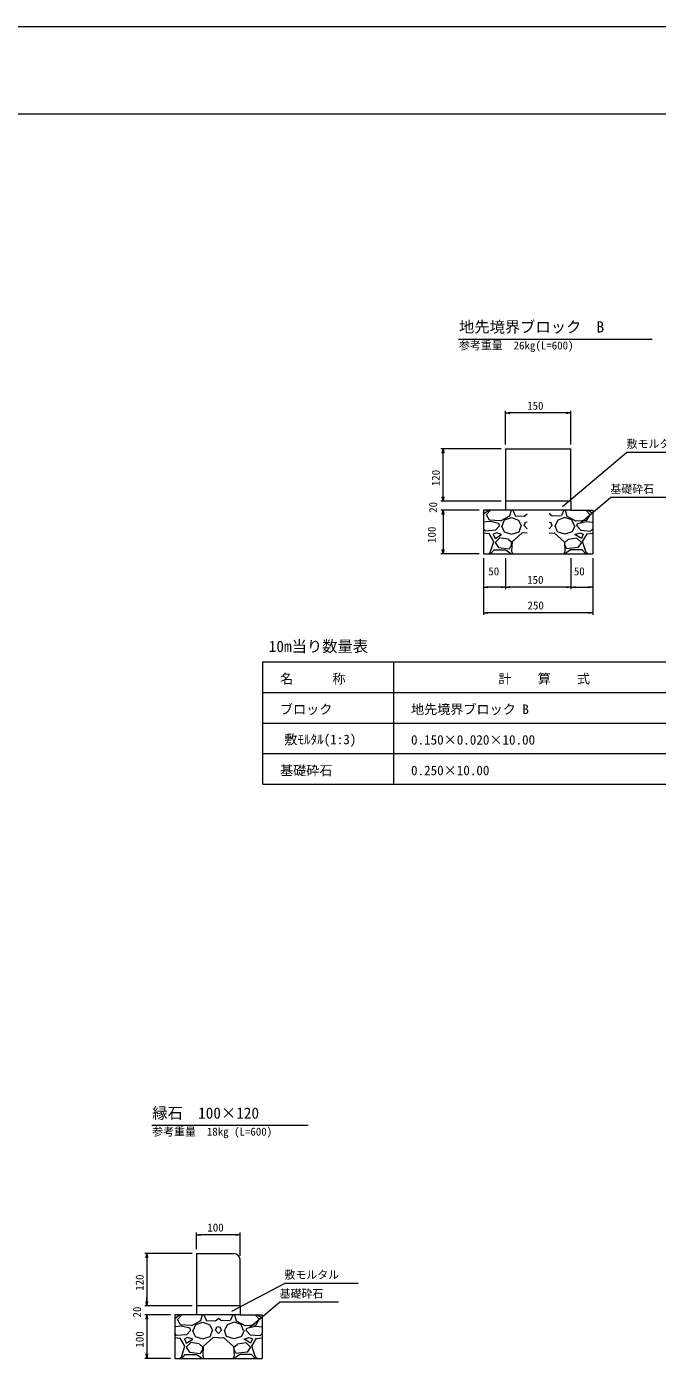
# Model space of a CAD drawing. Units: millimetres on the paper. Extents: x 0 to 841, y 0 to 594.
# Drawn here: x 271.6 to 416, y 289 to 594 of the extents above; entities that cross this region are included whole.
import ezdxf
from ezdxf.enums import TextEntityAlignment as Align

# ---------------------------------------------------------------- set-up
doc = ezdxf.new("R2010")
doc.units = ezdxf.units.MM
for name, color, linetype, lineweight in [('D-MTR-FRAM（材料表図枠）', 2, 'Continuous', 18), ('D-STR-DIM（寸法）', 7, 'Continuous', 18), ('D-STR-HTXT（旗揚げ）', 7, 'Continuous', 18), ('D-STR-STRn（構造物）', 7, 'Continuous', 18), ('D-STR（構造物外形線）', 1, 'Continuous', 18), ('D-TTL(外枠）', 2, 'Continuous', 18), ('DEFPOINTS_2', 8, 'Continuous', 18)]:
    doc.layers.add(name, color=color, linetype=linetype, lineweight=lineweight)
for name, color, linetype in [('D-MTR-TXT(文字列）', 7, 'Continuous'), ('D-MTR（材料表タイトル）', 7, 'Continuous'), ('D-STR-TXT（文字）', 7, 'Continuous'), ('D-TTL-TXT（文字）', 7, 'Continuous')]:
    doc.layers.add(name, color=color, linetype=linetype)
doc.styles.add('ＭＳ ゴシック', font='')
doc.styles.get('ＭＳ ゴシック').set_extended_font_data('MS Gothic')

msp = doc.modelspace()

# ---------------------------------------------------------------- linework, layer by layer
at = {"layer": 'D-MTR-FRAM（材料表図枠）'}
for p, q in [((325.674, 448.472), (452.674, 448.472)), ((325.674, 420.472), (325.674, 448.472)), ((355.674, 420.472), (355.674, 448.472)), ((325.674, 441.472), (452.674, 441.472)), ((325.674, 434.472), (452.674, 434.472)), ((325.674, 427.472), (452.674, 427.472)), ((325.674, 420.472), (452.674, 420.472))]:
    msp.add_line(p, q, dxfattribs=at)
at = {"layer": 'D-STR-DIM（寸法）'}
for p, q in [((381.22, 498.268), (381.22, 506.002)), ((381.22, 505.502), (382.22, 505.668)), ((382.22, 505.335), (381.22, 505.502)), ((381.22, 505.502), (382.22, 505.502)), ((395.22, 505.502), (382.22, 505.502)), ((395.22, 505.668), (396.22, 505.502)), ((396.22, 505.502), (395.22, 505.335)), ((396.22, 505.502), (395.22, 505.502)), ((396.22, 498.268), (396.22, 506.002)), ((380.22, 497.268), (366.431, 497.268)), ((366.764, 496.268), (366.931, 497.268)), ((366.931, 497.268), (367.098, 496.268)), ((366.931, 497.268), (366.931, 496.268)), ((366.931, 486.268), (366.931, 496.268)), ((380.22, 485.268), (366.431, 485.268)), ((380.22, 485.268), (366.431, 485.268)), ((366.931, 485.268), (366.764, 486.268)), ((366.931, 485.268), (366.764, 486.268)), ((366.931, 486.268), (366.931, 487.268)), ((367.098, 486.268), (366.931, 485.268)), ((366.931, 485.268), (366.931, 486.268)), ((367.098, 486.268), (366.931, 485.268)), ((366.931, 485.268), (366.931, 486.268)), ((375.22, 483.268), (366.431, 483.268)), ((375.22, 483.268), (366.431, 483.268)), ((366.764, 482.268), (366.931, 483.268)), ((366.764, 482.268), (366.931, 483.268)), ((366.931, 483.268), (367.098, 482.268)), ((366.931, 483.268), (366.931, 482.268)), ((366.931, 483.268), (367.098, 482.268)), ((366.931, 483.268), (366.931, 482.268)), ((366.931, 482.268), (366.931, 474.268)), ((366.931, 482.268), (366.931, 481.268)), ((375.22, 473.268), (366.431, 473.268)), ((366.931, 473.268), (366.764, 474.268)), ((367.098, 474.268), (366.931, 473.268)), ((366.931, 473.268), (366.931, 474.268)), ((376.22, 472.268), (376.22, 465.124)), ((376.22, 472.268), (376.22, 459.249)), ((381.22, 472.268), (381.22, 465.124)), ((381.22, 472.268), (381.22, 465.124)), ((396.22, 472.268), (396.22, 465.124)), ((396.22, 472.268), (396.22, 465.124)), ((401.22, 472.268), (401.22, 465.124)), ((401.22, 472.268), (401.22, 459.249)), ((376.22, 465.624), (377.22, 465.791)), ((377.22, 465.458), (376.22, 465.624)), ((376.22, 465.624), (377.22, 465.624)), ((380.22, 465.624), (377.22, 465.624)), ((380.22, 465.791), (381.22, 465.624)), ((381.22, 465.624), (380.22, 465.458)), ((381.22, 465.624), (380.22, 465.624)), ((381.22, 465.624), (382.22, 465.791)), ((382.22, 465.458), (381.22, 465.624)), ((381.22, 465.624), (382.22, 465.624)), ((395.22, 465.624), (382.22, 465.624)), ((395.22, 465.791), (396.22, 465.624)), ((396.22, 465.624), (395.22, 465.458)), ((396.22, 465.624), (395.22, 465.624)), ((396.22, 465.624), (397.22, 465.791)), ((397.22, 465.458), (396.22, 465.624)), ((396.22, 465.624), (397.22, 465.624)), ((397.22, 465.624), (400.22, 465.624)), ((400.22, 465.791), (401.22, 465.624)), ((401.22, 465.624), (400.22, 465.458)), ((401.22, 465.624), (400.22, 465.624)), ((376.22, 459.749), (377.22, 459.916)), ((377.22, 459.582), (376.22, 459.749)), ((376.22, 459.749), (377.22, 459.749)), ((400.22, 459.749), (377.22, 459.749)), ((400.22, 459.916), (401.22, 459.749)), ((401.22, 459.749), (400.22, 459.582)), ((401.22, 459.749), (400.22, 459.749)), ((310.481, 313.956), (310.481, 317.757)), ((310.481, 317.257), (311.481, 317.423)), ((311.481, 317.09), (310.481, 317.257)), ((310.481, 317.257), (311.481, 317.257)), ((319.481, 317.257), (311.481, 317.257)), ((319.481, 317.423), (320.481, 317.257)), ((320.481, 317.257), (319.481, 317.09)), ((320.481, 317.257), (319.481, 317.257)), ((320.481, 312.456), (320.481, 317.757)), ((309.481, 312.956), (298.612, 312.956)), ((298.945, 311.956), (299.112, 312.956)), ((299.112, 312.956), (299.279, 311.956)), ((299.112, 312.956), (299.112, 311.956)), ((299.112, 311.956), (299.112, 301.956)), ((299.112, 301.956), (299.112, 302.956)), ((309.481, 300.956), (298.612, 300.956)), ((309.481, 300.956), (298.612, 300.956)), ((304.481, 298.956), (298.612, 298.956)), ((304.481, 298.956), (298.612, 298.956)), ((299.112, 300.956), (298.945, 301.956)), ((299.112, 300.956), (298.945, 301.956)), ((298.945, 297.956), (299.112, 298.956)), ((298.945, 297.956), (299.112, 298.956)), ((299.279, 301.956), (299.112, 300.956)), ((299.112, 300.956), (299.112, 301.956)), ((299.279, 301.956), (299.112, 300.956)), ((299.112, 300.956), (299.112, 301.956)), ((299.112, 298.956), (299.279, 297.956)), ((299.112, 298.956), (299.112, 297.956)), ((299.112, 298.956), (299.279, 297.956)), ((299.112, 298.956), (299.112, 297.956)), ((299.112, 297.956), (299.112, 289.956)), ((299.112, 297.956), (299.112, 296.956)), ((299.112, 288.956), (298.945, 289.956)), ((299.279, 289.956), (299.112, 288.956)), ((299.112, 288.956), (299.112, 289.956)), ((304.481, 288.956), (298.612, 288.956))]:
    msp.add_line(p, q, dxfattribs=at)
at = {"layer": 'D-STR-HTXT（旗揚げ）'}
for p, q in [((370.496, 522.422), (414.791, 522.422)), ((394.289, 484.117), (408.974, 496.456)), ((425.83, 496.456), (408.974, 496.456)), ((398.37, 480.364), (405.249, 486.13)), ((418.722, 486.13), (405.249, 486.13)), ((300.244, 342.347), (336.079, 342.347)), ((318.55, 299.805), (330.616, 306.133)), ((347.472, 306.133), (330.616, 306.133)), ((322.631, 296.052), (329.51, 301.818)), ((342.984, 301.818), (329.51, 301.818))]:
    msp.add_line(p, q, dxfattribs=at)
at = {"layer": 'D-STR-STRn（構造物）'}
for p, q in [((381.22, 485.268), (381.22, 483.268)), ((396.22, 485.268), (396.22, 483.268)), ((381.22, 483.268), (376.22, 483.268)), ((376.22, 483.268), (376.22, 473.268)), ((376.22, 482.398), (377.346, 483.268)), ((376.838, 482.164), (377.831, 483.268)), ((377.557, 480.958), (376.857, 482.158)), ((396.22, 483.268), (381.22, 483.268)), ((382.541, 483.262), (382.141, 481.862)), ((382.882, 483.268), (383.421, 481.986)), ((385.538, 481.871), (386.22, 482.398)), ((391.902, 481.871), (391.22, 482.398)), ((394.559, 483.268), (394.019, 481.986)), ((394.899, 483.262), (395.299, 481.862)), ((396.22, 483.268), (401.22, 483.268)), ((400.603, 482.164), (399.609, 483.268)), ((399.883, 480.958), (400.583, 482.158)), ((401.22, 482.398), (400.094, 483.268)), ((401.22, 483.268), (401.22, 473.268)), ((377.746, 480.652), (376.22, 480.491)), ((376.634, 478.496), (376.22, 478.948)), ((380.031, 480.784), (377.531, 480.984)), ((379.734, 480.169), (377.734, 480.669)), ((379.838, 479.664), (378.938, 478.664)), ((379.839, 479.657), (379.739, 480.157)), ((382.142, 481.856), (380.042, 480.756)), ((380.329, 479.666), (380.929, 478.266)), ((380.435, 479.663), (381.035, 481.063)), ((381.039, 481.063), (382.639, 481.563)), ((382.634, 481.563), (384.234, 480.963)), ((383.432, 481.958), (385.532, 481.858)), ((384.239, 480.96), (384.839, 479.66)), ((384.334, 478.268), (384.834, 479.668)), ((386.22, 478.948), (385.534, 479.696)), ((385.536, 479.666), (385.836, 480.466)), ((386.22, 480.491), (385.846, 480.452)), ((391.22, 480.491), (391.594, 480.452)), ((391.22, 478.948), (391.906, 479.696)), ((391.905, 479.666), (391.605, 480.466)), ((394.009, 481.958), (391.909, 481.858)), ((393.201, 480.96), (392.601, 479.66)), ((393.106, 478.268), (392.606, 479.668)), ((394.806, 481.563), (393.206, 480.963)), ((396.402, 481.063), (394.802, 481.563)), ((395.298, 481.856), (397.398, 480.756)), ((397.005, 479.663), (396.405, 481.063)), ((397.112, 479.666), (396.512, 478.266)), ((397.409, 480.784), (399.909, 480.984)), ((397.602, 479.657), (397.702, 480.157)), ((397.603, 479.664), (398.503, 478.664)), ((397.706, 480.169), (399.706, 480.669)), ((399.694, 480.652), (401.22, 480.491)), ((400.806, 478.496), (401.22, 478.948)), ((377.44, 477.853), (376.22, 477.955)), ((378.931, 478.669), (376.631, 478.469)), ((378.56, 476.069), (377.46, 477.869)), ((377.739, 473.56), (378.539, 476.06)), ((378.434, 477.763), (378.834, 476.763)), ((379.136, 478.059), (378.436, 477.759)), ((378.834, 476.766), (380.334, 477.666)), ((379.837, 476.863), (378.837, 475.863)), ((380.341, 477.665), (379.141, 478.065)), ((381.849, 476.569), (379.849, 476.869)), ((380.93, 478.256), (382.63, 477.756)), ((382.659, 475.842), (381.859, 476.542)), ((382.733, 475.968), (382.633, 473.868)), ((382.643, 477.757), (384.343, 478.257)), ((385.04, 478.063), (382.74, 475.963)), ((386.22, 477.955), (385.04, 478.053)), ((391.22, 477.955), (392.4, 478.053)), ((392.4, 478.063), (394.7, 475.963)), ((394.797, 477.757), (393.097, 478.257)), ((394.707, 475.968), (394.807, 473.868)), ((394.782, 475.842), (395.582, 476.542)), ((396.511, 478.256), (394.811, 477.756)), ((395.591, 476.569), (397.591, 476.869)), ((397.1, 477.665), (398.3, 478.065)), ((398.606, 476.766), (397.106, 477.666)), ((397.603, 476.863), (398.603, 475.863)), ((398.304, 478.059), (399.004, 477.759)), ((398.51, 478.669), (400.81, 478.469)), ((399.007, 477.763), (398.607, 476.763)), ((398.881, 476.069), (399.981, 477.869)), ((399.702, 473.56), (398.902, 476.06)), ((400, 477.853), (401.22, 477.955)), ((376.22, 473.268), (401.22, 473.268)), ((377.346, 473.268), (377.738, 473.571)), ((377.831, 473.268), (378.638, 474.164)), ((378.638, 474.164), (381.238, 474.164)), ((378.834, 475.867), (379.634, 474.667)), ((379.641, 474.659), (382.141, 474.359)), ((381.234, 474.186), (382.534, 473.286)), ((382.14, 474.365), (382.64, 475.265)), ((382.621, 473.886), (382.882, 473.268)), ((382.638, 475.264), (382.638, 475.864)), ((394.819, 473.886), (394.559, 473.268)), ((395.3, 474.365), (394.8, 475.265)), ((394.803, 475.264), (394.803, 475.864)), ((396.206, 474.186), (394.906, 473.286)), ((397.8, 474.659), (395.3, 474.359)), ((398.803, 474.164), (396.203, 474.164)), ((398.606, 475.867), (397.806, 474.667)), ((399.609, 473.268), (398.803, 474.164)), ((400.094, 473.268), (399.702, 473.571)), ((310.481, 298.956), (305.481, 298.956)), ((305.481, 298.956), (305.481, 288.956)), ((305.481, 298.086), (306.607, 298.956)), ((306.099, 297.851), (307.092, 298.956)), ((320.481, 298.956), (308.481, 298.956)), ((310.481, 300.956), (310.481, 298.956)), ((311.802, 298.95), (311.402, 297.55)), ((312.143, 298.956), (312.682, 297.674)), ((318.82, 298.956), (318.28, 297.674)), ((319.161, 298.95), (319.561, 297.55)), ((320.481, 300.956), (320.481, 298.956)), ((320.481, 298.956), (325.481, 298.956)), ((324.864, 297.851), (323.87, 298.956)), ((325.481, 298.086), (324.355, 298.956)), ((325.481, 298.956), (325.481, 288.956)), ((307.007, 296.34), (305.481, 296.179)), ((306.818, 296.646), (306.118, 297.846)), ((309.292, 296.472), (306.792, 296.672)), ((308.995, 295.857), (306.995, 296.357)), ((311.404, 297.544), (309.304, 296.444)), ((309.696, 295.35), (310.296, 296.75)), ((310.3, 296.751), (311.9, 297.251)), ((311.895, 297.25), (313.495, 296.65)), ((312.693, 297.646), (314.793, 297.546)), ((313.5, 296.648), (314.1, 295.348)), ((314.797, 295.354), (315.097, 296.154)), ((314.799, 297.558), (315.481, 298.086)), ((315.481, 296.179), (315.107, 296.14)), ((316.163, 297.558), (315.481, 298.086)), ((315.481, 296.179), (315.855, 296.14)), ((316.166, 295.354), (315.866, 296.154)), ((318.27, 297.646), (316.17, 297.546)), ((317.462, 296.648), (316.862, 295.348)), ((319.067, 297.25), (317.467, 296.65)), ((320.663, 296.751), (319.063, 297.251)), ((319.559, 297.544), (321.659, 296.444)), ((321.266, 295.35), (320.666, 296.75)), ((321.67, 296.472), (324.17, 296.672)), ((321.968, 295.857), (323.968, 296.357)), ((323.955, 296.34), (325.481, 296.179)), ((324.144, 296.646), (324.844, 297.846)), ((305.896, 294.184), (305.481, 294.636)), ((306.702, 293.541), (305.481, 293.643)), ((308.192, 294.357), (305.892, 294.157)), ((307.821, 291.757), (306.721, 293.557)), ((307.695, 293.451), (308.095, 292.451)), ((308.397, 293.747), (307.697, 293.447)), ((308.095, 292.453), (309.595, 293.353)), ((309.099, 295.351), (308.199, 294.351)), ((309.602, 293.353), (308.402, 293.753)), ((309.1, 295.345), (309, 295.845)), ((309.59, 295.354), (310.19, 293.954)), ((310.191, 293.944), (311.891, 293.444)), ((311.904, 293.445), (313.604, 293.945)), ((314.301, 293.75), (312.001, 291.65)), ((313.596, 293.956), (314.096, 295.356)), ((315.481, 293.643), (314.302, 293.741)), ((315.481, 294.636), (314.796, 295.384)), ((315.481, 294.636), (316.167, 295.384)), ((315.481, 293.643), (316.661, 293.741)), ((316.662, 293.75), (318.962, 291.65)), ((317.367, 293.956), (316.867, 295.356)), ((319.058, 293.445), (317.358, 293.945)), ((320.772, 293.944), (319.072, 293.444)), ((321.373, 295.354), (320.773, 293.954)), ((321.361, 293.353), (322.561, 293.753)), ((322.867, 292.453), (321.367, 293.353)), ((321.863, 295.345), (321.963, 295.845)), ((321.864, 295.351), (322.764, 294.351)), ((322.565, 293.747), (323.265, 293.447)), ((322.771, 294.357), (325.071, 294.157)), ((323.268, 293.451), (322.868, 292.451)), ((323.142, 291.757), (324.242, 293.557)), ((324.261, 293.541), (325.481, 293.643)), ((325.067, 294.184), (325.481, 294.636)), ((307, 289.248), (307.8, 291.748)), ((307.092, 288.956), (307.899, 289.851)), ((307.899, 289.851), (310.499, 289.851)), ((308.095, 291.555), (308.895, 290.355)), ((309.098, 292.551), (308.098, 291.551)), ((308.902, 290.347), (311.402, 290.047)), ((311.11, 292.257), (309.11, 292.557)), ((310.496, 289.874), (311.796, 288.974)), ((311.92, 291.53), (311.12, 292.23)), ((311.402, 290.052), (311.902, 290.952)), ((311.994, 291.656), (311.894, 289.556)), ((311.899, 290.951), (311.899, 291.551)), ((318.969, 291.656), (319.069, 289.556)), ((319.043, 291.53), (319.843, 292.23)), ((319.561, 290.052), (319.061, 290.952)), ((319.064, 290.951), (319.064, 291.551)), ((320.467, 289.874), (319.167, 288.974)), ((322.061, 290.347), (319.561, 290.047)), ((319.852, 292.257), (321.852, 292.557)), ((323.064, 289.851), (320.464, 289.851)), ((321.864, 292.551), (322.864, 291.551)), ((322.867, 291.555), (322.067, 290.355)), ((323.87, 288.956), (323.064, 289.851)), ((323.963, 289.248), (323.163, 291.748)), ((305.481, 288.956), (325.481, 288.956)), ((306.607, 288.956), (306.999, 289.258)), ((311.882, 289.574), (312.143, 288.956)), ((319.08, 289.574), (318.82, 288.956)), ((324.355, 288.956), (323.963, 289.258))]:
    msp.add_line(p, q, dxfattribs=at)
at = {"layer": 'D-STR（構造物外形線）'}
for p, q in [((381.22, 497.268), (396.22, 497.268)), ((381.22, 497.268), (381.22, 485.268)), ((396.22, 485.268), (396.22, 497.268)), ((396.22, 485.268), (381.22, 485.268)), ((310.481, 312.956), (318.981, 312.956)), ((310.481, 312.956), (310.481, 300.956)), ((320.481, 300.956), (320.481, 311.456)), ((320.481, 300.956), (310.481, 300.956))]:
    msp.add_line(p, q, dxfattribs=at)
msp.add_arc((318.981, 311.456), 1.5, 0, 90, dxfattribs=at)
at = {"layer": 'D-TTL(外枠）'}
msp.add_line((23, 574), (818, 574), dxfattribs=at)
at = {"layer": 'DEFPOINTS_2'}
msp.add_line((0, 594), (841, 594), dxfattribs=at)

# ---------------------------------------------------------------- texts
at = {"layer": 'D-MTR-TXT(文字列）', "style": 'ＭＳ ゴシック'}
for s, p in [('名\u3000\u3000\u3000称', (329.596, 442.875)), ('計\u3000\u3000算\u3000\u3000式', (379.604, 442.875)), ('ブロック', (329.596, 435.875)), ('地先境界ブロック B', (359.596, 435.875)), ('敷ﾓﾙﾀﾙ(1:3)', (330.596, 428.976)), ('0.150×0.020×10.00', (359.596, 428.875)), ('基礎砕石', (329.596, 421.875)), ('0.250×10.00', (359.596, 421.875))]:
    msp.add_text(s, height=2.199, dxfattribs=at).set_placement(p, align=Align.BOTTOM_LEFT)
at = {"layer": 'D-MTR（材料表タイトル）', "style": 'ＭＳ ゴシック'}
msp.add_text('10m当り数量表', height=2.566, dxfattribs=at).set_placement((327.016, 449.997), align=Align.BOTTOM_LEFT)
at = {"layer": 'D-STR-DIM（寸法）', "style": 'ＭＳ ゴシック'}
for s, p in [('150', (386.188, 505.702)), ('50', (377.294, 467.767)), ('50', (396.885, 467.767)), ('150', (386.188, 465.824)), ('250', (386.271, 459.949)), ('100', (312.95, 317.457))]:
    msp.add_text(s, height=1.833, dxfattribs=at).set_placement(p, align=Align.BOTTOM_LEFT)
for s, p in [('120', (366.731, 488.736)), ('20', (366.131, 482.631)), ('100', (365.802, 475.736)), ('120', (298.912, 304.424)), ('20', (298.312, 298.319)), ('100', (298.912, 291.424))]:
    msp.add_text(s, height=1.833, rotation=90, dxfattribs=at).set_placement(p, align=Align.BOTTOM_LEFT)
at = {"layer": 'D-STR-TXT（文字）', "style": 'ＭＳ ゴシック'}
for s, p in [('敷モルタル', (408.974, 496.961)), ('基礎砕石', (405.249, 486.635)), ('敷モルタル', (330.616, 306.638)), ('基礎砕石', (329.51, 302.323))]:
    msp.add_text(s, height=1.833, dxfattribs=at).set_placement(p, align=Align.BOTTOM_LEFT)
at = {"layer": 'D-TTL-TXT（文字）', "style": 'ＭＳ ゴシック'}
for s, height, p in [('地先境界ブロック\u3000B', 2.566, (370.588, 523.165)), ('参考重量\u300026kg(L=600)', 1.833, (370.588, 519.502)), ('縁石\u3000100×120', 2.566, (300.336, 343.091)), ('参考重量\u300018kg (L=600)', 1.833, (300.336, 339.427))]:
    msp.add_text(s, height=height, dxfattribs=at).set_placement(p, align=Align.BOTTOM_LEFT)

doc.saveas('drawing.dxf')
